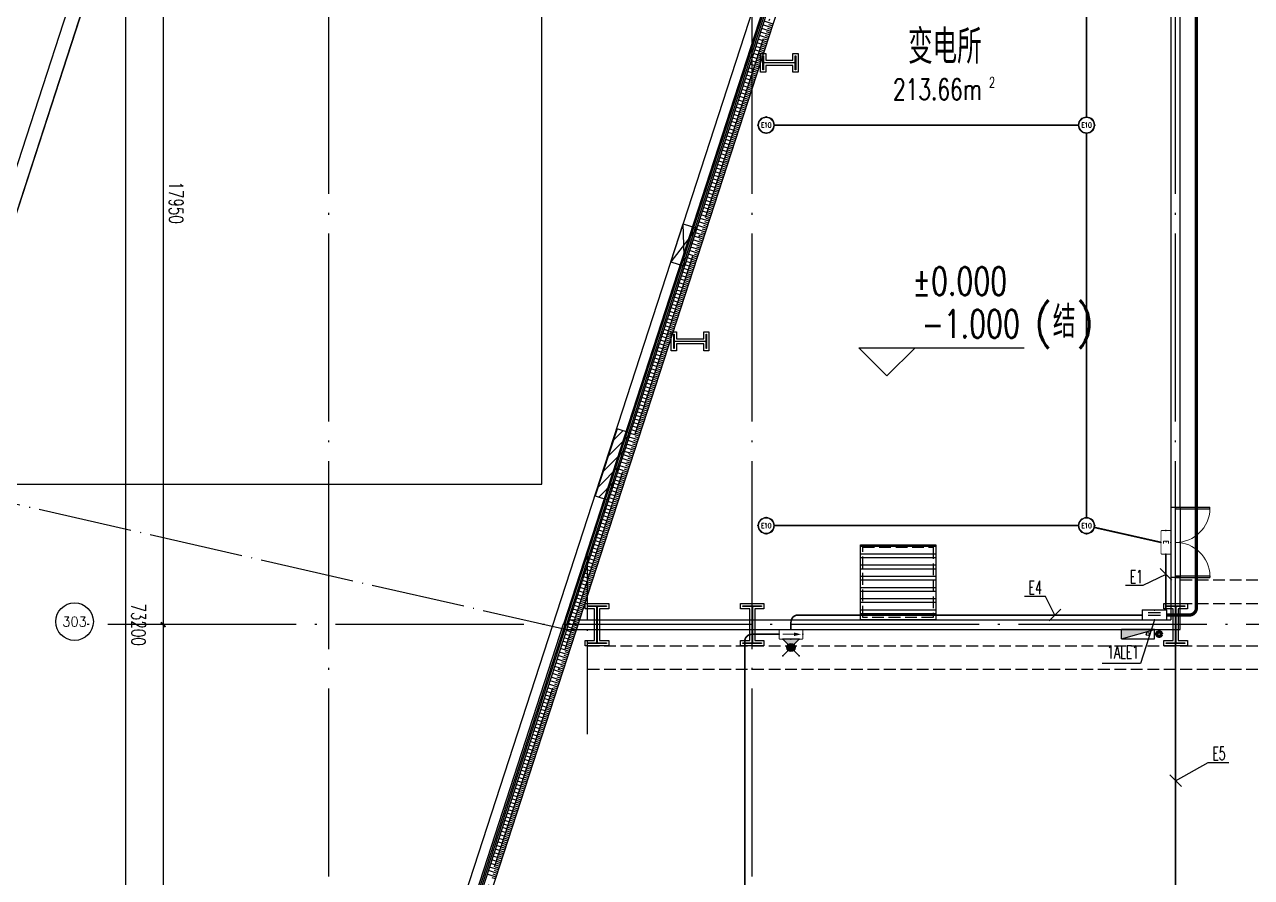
# Model space of a CAD drawing. Extents: x -1396510 to 1250330, y -1892470 to 1623980.
# Drawn here: x 328896 to 354979, y -1329351 to -1311210 of the extents above; entities that cross this region are included whole.
import ezdxf
from ezdxf.enums import TextEntityAlignment as Align

# ---------------------------------------------------------------- set-up
doc = ezdxf.new("R2010")
doc.units = 0
doc.header["$LTSCALE"] = 1000
doc.header["$MEASUREMENT"] = 0
doc.linetypes.add('DASH', pattern=[0.35, 0.25, -0.1])
doc.linetypes.add('DOTE', pattern=[2.42, 2, -0.2, 0.02, -0.2])
doc.layers.get('Defpoints').update_dxf_attribs({"color": 210})
for name, color, linetype in [('99平面图例外参$0$A-HATCH-2', 251, 'Continuous'), ('A-AXIS-D', 1, 'Continuous'), ('A-AXIS-DOTE', 14, 'DOTE'), ('A-HATCH-2', 251, 'Continuous'), ('A-LIN-V', 9, 'Continuous'), ('A-SFCE', 30, 'Continuous'), ('A-WINDOW', 140, 'Continuous'), ('A-防火门窗', 1, 'Continuous'), ('AS-COLN', 6, 'Continuous'), ('AS-WALL', 40, 'Continuous'), ('DIM-照明', 3, 'Continuous'), ('DIM-箱柜', 3, 'Continuous'), ('EQUIP-应急', 3, 'Continuous'), ('EQUIP-照明', 3, 'Continuous'), ('EQUIP-箱柜', 3, 'Continuous'), ('SB_ZF消火栓', 10, 'Continuous'), ('SB_ZF消火栓M', 10, 'Continuous'), ('WIRE-照明', 1, 'Continuous'), ('建-墙-幕', 4, 'Continuous'), ('建-标高', 3, 'Continuous')]:
    doc.layers.add(name, color=color, linetype=linetype)
doc.layers.add('A-云线2', color=3, linetype='Continuous', plot=False)
doc.layers.add('LG-ZF消防', color=1, linetype='Continuous', lineweight=60)
doc.styles.add('_TCH_AXIS', font='COMPLEX', dxfattribs={"bigfont": 'GBCBIG'})
doc.styles.add('_TEL_DIM', font='SIMPLEX', dxfattribs={"width": 0.8, "height": 3.5, "bigfont": 'HZTXT'})
doc.styles.add('A-AREA', font='SIMPLEX', dxfattribs={"bigfont": 'GBCBIG'})
doc.styles.add('A-DIM_T3', font='SIMPLEX', dxfattribs={"width": 0.705882, "bigfont": 'GBCBIG'})
doc.styles.add('A-STANDARD', font='SIMPLEX', dxfattribs={"bigfont": 'GBCBIG'})
doc.dimstyles.new('A-DIM&&100', dxfattribs={"dimtxt": 297.5, "dimasz": 100, "dimexe": 100, "dimexo": 100, "dimgap": 126.25, "dimtad": 1, "dimdec": 0, "dimzin": 0, "dimdsep": 46, "dimtxsty": 'A-DIM_T3', "dimblk": 'ARCHTICK', "dimcen": 0.09, "dimclrt": 7, "dimazin": 2, "dimtfac": 1, "dimtdec": 0, "dimtix": 1, "dimtmove": 2, "dimatfit": 3, "dimfxl": 0, "dimtolj": 1, "dimtzin": 0, "dimarcsym": 0})

# ---------------------------------------------------------------- blocks, each defined once
blk = doc.blocks.new('4324324')
at = {"layer": 'A-HATCH-2', "color": 8, "linetype": 'DASH'}
for p, q in [((-294754, 585770), (-128854, 585770)), ((-294754, 585270), (-128854, 585270)), ((-307354, 584370), (-128854, 584370)), ((-307354, 583870), (-128854, 583870))]:
    blk.add_line(p, q, dxfattribs=at)
blk = doc.blocks.new('w42343243')
at = {"layer": 'A-HATCH-2', "color": 8}
blk.add_lwpolyline([(-165104, 621070), (-164604, 621070), (-164604, 620958), (-164800, 620958), (-164800, 620282), (-164604, 620282), (-164604, 620170), (-165104, 620170), (-165104, 620282), (-164908, 620282), (-164908, 620958), (-165104, 620958)], close=True, dxfattribs=at)
at = {"layer": 'AS-COLN', "color": 3}
blk.add_lwpolyline([(-165054, 621020), (-164654, 621020), (-164654, 621008), (-164850, 621008), (-164850, 620232), (-164654, 620232), (-164654, 620220), (-165054, 620220), (-165054, 620232), (-164858, 620232), (-164858, 621008), (-165054, 621008)], close=True, dxfattribs=at)
blk = doc.blocks.new('nt66')
at = {"layer": 'A-HATCH-2', "color": 8}
blk.add_lwpolyline([(-195840, 766870), (-195440, 766870), (-195440, 766758), (-195586, 766758), (-195586, 766182), (-195440, 766182), (-195440, 766070), (-195840, 766070), (-195840, 766182), (-195694, 766182), (-195694, 766758), (-195840, 766758)], close=True, dxfattribs=at)
at = {"layer": 'AS-COLN'}
blk.add_lwpolyline([(-195790, 766820), (-195490, 766820), (-195490, 766808), (-195636, 766808), (-195636, 766132), (-195490, 766132), (-195490, 766120), (-195790, 766120), (-195790, 766132), (-195644, 766132), (-195644, 766808), (-195790, 766808)], close=True, dxfattribs=at)
blk = doc.blocks.new('42343')
at = {"rotation": 270}
for p in [(-1069746, 401130), (-1071644, 395206)]:
    blk.add_blockref('nt66', p, dxfattribs=at)
at = {"layer": 'A-WINDOW'}
for p in [(-142300, -35800), (-139000, -35800), (-130000, -35800)]:
    blk.add_blockref('w42343243', p, dxfattribs=at)
blk = doc.blocks.new('42332')
at = {"layer": 'A-HATCH-2'}
h = blk.add_hatch(dxfattribs=at)
h.set_pattern_fill('ANSI32', color=0, scale=50, angle=135)
h.set_pattern_definition([(180, (0, 0), (-1e-14, -238.125), []), (180, (-79.38, 79.38), (-1e-14, -238.125), [])])
h.paths.add_polyline_path([(-305720, 587600), (-304120, 587600), (-304120, 586000), (-305720, 586000)])
at = {"layer": 'A-SFCE', "color": 0}
blk.add_lwpolyline([(-305720, 587600), (-304120, 587600), (-304120, 586000), (-305720, 586000)], close=True, dxfattribs=at)
at = {"layer": 'A-SFCE', "color": 0, "linetype": 'DASH'}
blk.add_lwpolyline([(-305670, 587550), (-304170, 587550), (-304170, 586050), (-305670, 586050)], close=True, dxfattribs=at)
blk = doc.blocks.new('A$C5D961328')
at = {"layer": 'SB_ZF消火栓'}
blk.add_hatch(color=256, dxfattribs=at).paths.add_polyline_path([(0, 40), (700, 40), (700, 240)])
for p, q in [((700, 240), (0, 240)), ((0, 240), (0, 40)), ((700, 240), (0, 40)), ((0, 40), (700, 40)), ((700, 240), (700, 40))]:
    blk.add_line(p, q, dxfattribs=at)
at = {"layer": 'SB_ZF消火栓', "color": 1}
blk.add_circle((140, 140), 32.5, dxfattribs=at)
blk = doc.blocks.new('we42342343234')
at = {"layer": 'LG-ZF消防'}
blk.add_circle((-295204, 584620), 50, dxfattribs=at)
at = {"layer": 'SB_ZF消火栓M', "rotation": 180}
blk.add_blockref('A$C5D961328', (-295304, 584760), dxfattribs=at)
blk = doc.blocks.new('_ArchTick')
at = {"color": 0, "linetype": 'ByBlock', "const_width": 0.4}
blk.add_lwpolyline([(-0.5, -0.5), (0.5, 0.5)], dxfattribs=at)
blk = doc.blocks.new('*D5823')
at = {"layer": 'A-AXIS-D', "color": 0, "lineweight": -2, "transparency": 16777216}
for p, q in [((-2835, -17950), (-3622, -17950)), ((-3522, -17950), (-3522, -35900)), ((-2835, -35900), (-3622, -35900))]:
    blk.add_line(p, q, dxfattribs=at)
at = {"layer": 'Defpoints', "color": 0, "transparency": 16777216}
for p in [(-2735, -17950), (-3522, -35900), (-2735, -35900)]:
    blk.add_point(p, dxfattribs=at)
at = {"layer": 'A-AXIS-D', "color": 0, "lineweight": -2, "transparency": 16777216, "xscale": 100, "yscale": 100, "zscale": 100}
for p, rotation in [((-3522, -17950), 90), ((-3522, -35900), 270)]:
    blk.add_blockref('_ArchTick', p, dxfattribs=dict(at, rotation=rotation))
at = {"layer": 'A-AXIS-D', "color": 7, "transparency": 16777216, "insert": (-3247, -26925), "char_height": 297.5, "attachment_point": 5, "rotation": 270, "style": 'A-DIM_T3'}
blk.add_mtext('\\A1;17950', dxfattribs=at)
blk = doc.blocks.new('*D5824')
at = {"layer": 'A-AXIS-D', "color": 0, "lineweight": -2, "transparency": 16777216}
for p, q in [((-2835, -35900), (-3622, -35900)), ((-3522, -35900), (-3522, -53850)), ((-2835, -53850), (-3622, -53850))]:
    blk.add_line(p, q, dxfattribs=at)
at = {"layer": 'Defpoints', "color": 0, "transparency": 16777216}
for p in [(-2735, -35900), (-3522, -53850), (-2735, -53850)]:
    blk.add_point(p, dxfattribs=at)
at = {"layer": 'A-AXIS-D', "color": 0, "lineweight": -2, "transparency": 16777216, "xscale": 100, "yscale": 100, "zscale": 100}
for p, rotation in [((-3522, -35900), 90), ((-3522, -53850), 270)]:
    blk.add_blockref('_ArchTick', p, dxfattribs=dict(at, rotation=rotation))
at = {"layer": 'A-AXIS-D', "color": 7, "transparency": 16777216, "insert": (-3247, -44875), "char_height": 297.5, "attachment_point": 5, "rotation": 270, "style": 'A-DIM_T3'}
blk.add_mtext('\\A1;17950', dxfattribs=at)
blk = doc.blocks.new('*D5831')
at = {"layer": 'A-AXIS-D', "color": 0, "lineweight": -2, "transparency": 16777216}
for p, q in [((-2935, 700), (-4422, 700)), ((-4322, 700), (-4322, -72500)), ((-2935, -72500), (-4422, -72500))]:
    blk.add_line(p, q, dxfattribs=at)
at = {"layer": 'Defpoints', "color": 0, "transparency": 16777216}
for p in [(-2835, 700), (-4322, -72500), (-2835, -72500)]:
    blk.add_point(p, dxfattribs=at)
at = {"layer": 'A-AXIS-D', "color": 0, "lineweight": -2, "transparency": 16777216, "xscale": 100, "yscale": 100, "zscale": 100}
for p, rotation in [((-4322, 700), 90), ((-4322, -72500), 270)]:
    blk.add_blockref('_ArchTick', p, dxfattribs=dict(at, rotation=rotation))
at = {"layer": 'A-AXIS-D', "color": 7, "transparency": 16777216, "insert": (-4047, -35900), "char_height": 297.5, "attachment_point": 5, "rotation": 270, "style": 'A-DIM_T3'}
blk.add_mtext('\\A1;73200', dxfattribs=at)
blk = doc.blocks.new('99平面图例外参$0$$LinePat$填挖边坡')
at = {"color": 0}
for p, q in [((0, 0), (0, -1500)), ((300, 0), (300, -600))]:
    blk.add_line(p, q, dxfattribs=at)
at = {"layer": 'Defpoints', "color": 0}
blk.add_point((600, 0), dxfattribs=at)
blk = doc.blocks.new('10平面$0$$DorLib2D$00000002')
for p, q in [((-0.5, 0), (-0.5, 0.4875)), ((-0.475, 0.4875), (-0.5, 0.4875)), ((-0.475, 0), (-0.475, 0.4875)), ((0.475, 0), (0.475, 0.4875)), ((0.475, 0.4875), (0.5, 0.4875)), ((0.5, 0), (0.5, 0.4875)), ((-0.5, 0), (-0.475, 0)), ((0.5, 0), (0.475, 0))]:
    blk.add_line(p, q)
at = {"lineweight": 13}
for centre, start, end in [((-0.4875, 0), 0, 88.53072), ((0.4875, 0), 91.46928, 180)]:
    blk.add_arc(centre, 0.4875, start, end, dxfattribs=at)
blk = doc.blocks.new('$equip_U$00000208(EQ-138-沈勤辉)')
blk.add_hatch(color=256).paths.add_polyline_path([(0.215, 0.372), (0.503, 0.3), (0.215, 0.228)])
at = {"color": 7, "lineweight": 0}
blk.add_line((-0.503, 0.3), (0.215, 0.3), dxfattribs=at)
at = {"lineweight": 0, "const_width": 0.0571}
blk.add_lwpolyline([(-0.658, 0), (0.658, 0, 0.414214), (0.72, 0.062), (0.72, 0.538, 0.414213), (0.658, 0.6), (-0.658, 0.6, 0.414214), (-0.72, 0.538, 0), (-0.72, 0.062, 0.414245), (-0.658, 0, 18481.445439)], format="xyb", dxfattribs=at)
blk.add_lwpolyline([(0.215, 0.372), (0.503, 0.3), (0.215, 0.228), (0.215, 0.372)], dxfattribs=at)
for p in [(-0.72, 0.3), (0, 0.6), (0, 0), (0.72, 0.3)]:
    blk.add_point(p)
at = {"color": 7, "style": '_TEL_DIM', "flags": 1}
for tag in ['A', 'REMARK']:
    blk.add_attdef(tag, text='', height=0.00002, dxfattribs=at).set_placement((0, 0), align=Align.MIDDLE_CENTER)
blk = doc.blocks.new('$equip$00003158')
blk.add_hatch(color=256).paths.add_polyline_path([(0, 0.75, 1), (0, 0.25, 1)])
h = blk.add_hatch(color=256)
h.dxf.hatch_style = 1
h.paths.add_polyline_path([(0, 0.25, -0.198912), (-0.177, 0.323), (-0.5, 0), (0.5, 0), (0.177, 0.323, -0.198912)])
for p, q in [((-0.5, 1), (-0.177, 0.677)), ((0.177, 0.677), (0.5, 1)), ((-0.5, 0), (-0.177, 0.323)), ((-0.5, 0), (0.5, 0)), ((0.177, 0.323), (0.5, 0))]:
    blk.add_line(p, q)
blk.add_circle((0, 0.5), 0.25)
for p in [(-0.5, 1), (0.5, 1), (-0.5, 0), (0, 0), (0.5, 0)]:
    blk.add_point(p)
at = {"color": 7, "style": '_TEL_DIM', "flags": 1}
for tag in ['A', 'REMARK']:
    blk.add_attdef(tag, text='', height=0.00002, dxfattribs=at).set_placement((0, 0), align=Align.MIDDLE_CENTER)
blk = doc.blocks.new('$equip_U$00000202(DESKTOP-H88E2E2)')
at = {"color": 7, "lineweight": 0}
for p, q in [((-0.074, -0.15), (0.074, -0.15)), ((-0.074, -0.45), (-0.074, -0.15))]:
    blk.add_line(p, q, dxfattribs=at)
at = {"lineweight": 0, "const_width": 0.0571}
blk.add_lwpolyline([(-0.658, -0.6), (0.658, -0.6, 0.414214), (0.72, -0.538), (0.72, -0.062, 0.414213), (0.658, 0), (-0.658, 0, 0.414214), (-0.72, -0.062, 0), (-0.72, -0.538, 0.414245), (-0.658, -0.6, 18481.445439)], format="xyb", dxfattribs=at)
at = {"color": 7, "lineweight": 0}
for points in [[(-0.074, -0.293), (0.017, -0.293)], [(-0.074, -0.45), (0.074, -0.45)]]:
    blk.add_lwpolyline(points, dxfattribs=at)
for p in [(0, 0), (-0.72, -0.3), (0, -0.6), (0.72, -0.3)]:
    blk.add_point(p)
at = {"color": 7, "style": '_TEL_DIM', "flags": 1}
for tag in ['A', 'REMARK']:
    blk.add_attdef(tag, text='', height=0.00002, dxfattribs=at).set_placement((0, 0), align=Align.MIDDLE_CENTER)
blk = doc.blocks.new('$equip_U$00000232(DESKTOP-H88E2E2)')
at = {"color": 7, "lineweight": 0}
for p, q in [((-0.274, 0.15), (-0.126, 0.15)), ((-0.274, -0.15), (-0.274, 0.15)), ((-0.274, 0.007), (-0.183, 0.007)), ((-0.057, 0.093), (-0.034, 0.107)), ((-0.034, 0.107), (0, 0.15)), ((0, 0.15), (0, -0.15)), ((0.137, 0.093), (0.126, 0.021)), ((0.126, 0.021), (0.126, -0.021)), ((0.16, 0.136), (0.137, 0.093)), ((0.194, 0.15), (0.16, 0.136)), ((0.194, 0.15), (0.194, 0.15)), ((0.217, 0.15), (0.194, 0.15)), ((0.251, 0.136), (0.217, 0.15)), ((0.274, 0.093), (0.251, 0.136)), ((0.286, 0.021), (0.274, 0.093)), ((0.286, -0.021), (0.286, 0.021)), ((-0.274, -0.15), (-0.126, -0.15)), ((0.126, -0.021), (0.137, -0.093)), ((0.137, -0.093), (0.16, -0.136)), ((0.16, -0.136), (0.194, -0.15)), ((0.194, -0.15), (0.217, -0.15)), ((0.217, -0.15), (0.251, -0.136)), ((0.251, -0.136), (0.274, -0.093)), ((0.274, -0.093), (0.286, -0.021))]:
    blk.add_line(p, q, dxfattribs=at)
at = {"lineweight": 0}
for radius in [0.5, 0.46]:
    blk.add_circle((0, 0), radius, dxfattribs=at)
for p in [(-0.5, 0), (0, 0.5), (0.5, 0), (0, -0.5)]:
    blk.add_point(p)
at = {"color": 7, "style": '_TEL_DIM', "flags": 1}
for tag in ['A', 'REMARK']:
    blk.add_attdef(tag, text='', height=0.00002, dxfattribs=at).set_placement((0, 0), align=Align.MIDDLE_CENTER)
blk = doc.blocks.new('$equip$00002940')
for p, q in [((-0.75, 0.6), (-0.75, 0)), ((0.75, 0.6), (-0.75, 0.6)), ((-0.75, 0), (0.75, 0)), ((-0.375, 0.45), (0.375, 0.45)), ((0.75, 0), (0.75, 0.6))]:
    blk.add_line(p, q)
at = {"linetype": 'DASH'}
blk.add_line((-0.375, 0.3), (0.375, 0.3), dxfattribs=at)
at = {"const_width": 0.0571}
blk.add_lwpolyline([(-0.75, 0.6), (-0.75, 0), (0.75, 0), (0.75, 0.6), (-0.75, 0.6), (-0.75, 0)], dxfattribs=at)
for p in [(-0.75, 0.3), (0, 0.6), (0, 0), (0.75, 0.3)]:
    blk.add_point(p)
at = {"color": 7, "style": '_TEL_DIM', "flags": 1}
for tag in ['A', 'REMARK']:
    blk.add_attdef(tag, text='', height=0.00002, dxfattribs=at).set_placement((0, 0), align=Align.MIDDLE_CENTER)
blk = doc.blocks.new('世赫3#厂房一层0821')
at = {"layer": 'A-SFCE'}
h = blk.add_hatch(dxfattribs=at)
h.set_pattern_fill('ANSI31', color=256, scale=100)
h.set_pattern_definition([(45, (306903.58, -639059.89), (-112.2532, 112.2532), [])])
h.paths.add_polyline_path([(6410.8, -31826.6), (6125.5, -31734), (5659.8, -33159.8), (5947.9, -33253.4)])
at = {"layer": 'A-AXIS-D'}
blk.add_circle((-5406.7, -35835.7), 400, dxfattribs=at)
at = {"layer": 'A-AXIS-DOTE', "color": 8, "ltscale": 2}
for p, q in [((0, -79980), (0, 6235)), ((9000, -79980), (9000, 5504)), ((18000, -79980), (18000, 5504)), ((192904.2, -35900), (-5155.8, -35900))]:
    blk.add_line(p, q, dxfattribs=at)
at = {"layer": 'A-AXIS-DOTE', "color": 8}
for p, q in [((-8518.2, -32909.9), (5056.7, -36000)), ((5500, -38230.1), (5500, -34440.1))]:
    blk.add_line(p, q, dxfattribs=at)
at = {"layer": 'A-AXIS-DOTE', "color": 8, "ltscale": 2}
blk.add_lwpolyline([(-2450.9, -59462.8), (19193, 7244.4)], dxfattribs=at)
at = {"layer": 'A-LIN-V'}
blk.add_line((-400, -53465.8), (13400.4, -10932.7), dxfattribs=at)
blk.add_lwpolyline([(-900, -55850), (-900, -53336.7), (12923.4, -10777.9), (13195.4, -10866.3)], dxfattribs=at)
at = {"layer": 'A-SFCE'}
for points in [[(4525.1, -32909.9), (4525.1, 3490.1), (3292.3, 3490.1), (-8518.2, -32909.9)], [(6410.8, -31826.6), (6125.5, -31734), (5659.8, -33159.8), (5947.9, -33253.4)]]:
    blk.add_lwpolyline(points, close=True, dxfattribs=at)
at = {"layer": 'A-防火门窗'}
for p, q in [((17900, -33400), (17900, -34900)), ((18100, -33400), (18100, -34900))]:
    blk.add_line(p, q, dxfattribs=at)
at = {"layer": 'AS-WALL'}
for p, q in [((3074.2, 3790.1), (-9356, -34520.1)), ((3292.3, 3490.1), (-9070.7, -34612.7)), ((17900, -10150), (17900, -33400)), ((18100, -33400), (18100, -10150)), ((17900, -33400), (18100, -33400)), ((18100, -34900), (17900, -34900)), ((17900, -34900), (17900, -35800)), ((18100, -36000), (18100, -34900)), ((5121.6, -35800), (17900, -35800)), ((5056.7, -36000), (18100, -36000))]:
    blk.add_line(p, q, dxfattribs=at)
at = {"layer": '建-墙-幕'}
for p, q in [((13115, -10840.2), (4987.5, -35889.3)), ((5019.2, -35899.6), (13146.7, -10850.4)), ((5050.9, -35909.9), (13178.4, -10860.7)), ((5082.6, -35920.2), (13210.1, -10871)), ((-700, -53418.4), (4989.1, -35884.6)), ((-666.7, -53423.6), (5020.8, -35894.9)), ((-633.3, -53428.9), (5052.5, -35905.1)), ((-600, -53434.2), (5084.2, -35915.4))]:
    blk.add_line(p, q, dxfattribs=at)
at = {"layer": '建-标高', "color": 8}
for p, q in [((11863.6, -30610), (11263.6, -30010)), ((11263.6, -30010), (14783.6, -30010)), ((11863.6, -30610), (12463.6, -30010))]:
    blk.add_line(p, q, dxfattribs=at)
at = {"layer": '99平面图例外参$0$A-HATCH-2', "color": 203, "xscale": 0.1335601097542633, "yscale": 0.1333333333333333, "zscale": 0.1333333333333333, "rotation": 252.0237134181383}
for p in [(9418.5, -23204.8), (9443.3, -23128.6), (9319.6, -23509.7), (9344.4, -23433.5), (9369.1, -23357.3), (9393.8, -23281), (9245.4, -23738.4), (9270.2, -23662.2), (9294.9, -23585.9), (9146.5, -24043.3), (9171.2, -23967.1), (9196, -23890.8), (9220.7, -23814.6), (9072.3, -24272), (9097, -24195.7), (9121.8, -24119.5), (8973.4, -24576.9), (8998.1, -24500.6), (9022.8, -24424.4), (9047.6, -24348.2), (8899.2, -24805.5), (8923.9, -24729.3), (8948.6, -24653.1), (8825, -25034.2), (8849.7, -24958), (8874.4, -24881.8), (8726.1, -25339.1), (8750.8, -25262.9), (8775.5, -25186.7), (8800.3, -25110.4), (8651.9, -25567.8), (8676.6, -25491.5), (8701.3, -25415.3), (8552.9, -25872.7), (8577.7, -25796.4), (8602.4, -25720.2), (8627.1, -25644), (8478.7, -26101.3), (8503.5, -26025.1), (8528.2, -25948.9), (8404.5, -26330), (8429.3, -26253.8), (8454, -26177.6), (8305.6, -26634.9), (8330.3, -26558.7), (8355.1, -26482.5), (8379.8, -26406.2), (8231.4, -26863.6), (8256.2, -26787.4), (8280.9, -26711.1), (8132.5, -27168.5), (8157.2, -27092.3), (8182, -27016), (8206.7, -26939.8), (8058.3, -27397.2), (8083, -27320.9), (8107.8, -27244.7), (7959.4, -27702), (7984.1, -27625.8), (8008.8, -27549.6), (8033.6, -27473.4), (7885.2, -27930.7), (7909.9, -27854.5), (7934.6, -27778.3), (7811, -28159.4), (7835.7, -28083.2), (7860.4, -28006.9), (7712.1, -28464.3), (7736.8, -28388.1), (7761.5, -28311.8), (7786.2, -28235.6), (7637.9, -28693), (7662.6, -28616.7), (7687.3, -28540.5), (7538.9, -28997.9), (7563.7, -28921.6), (7588.4, -28845.4), (7613.1, -28769.2), (7464.7, -29226.5), (7489.5, -29150.3), (7514.2, -29074.1), (7365.8, -29531.4), (7390.5, -29455.2), (7415.3, -29379), (7440, -29302.8), (7291.6, -29760.1), (7316.3, -29683.9), (7341.1, -29607.7), (7217.4, -29988.8), (7242.1, -29912.5), (7266.9, -29836.3), (7118.5, -30293.7), (7143.2, -30217.4), (7167.9, -30141.2), (7192.7, -30065), (7044.3, -30522.3), (7069, -30446.1), (7093.8, -30369.9), (6945.4, -30827.2), (6970.1, -30751), (6994.8, -30674.8), (7019.6, -30598.6), (6871.2, -31055.9), (6895.9, -30979.7), (6920.6, -30903.5), (6772.2, -31360.8), (6797, -31284.6), (6821.7, -31208.4), (6846.4, -31132.1), (6698, -31589.5), (6722.8, -31513.3), (6747.5, -31437), (6623.8, -31818.2), (6648.6, -31741.9), (6673.3, -31665.7), (6524.9, -32123), (6549.7, -32046.8), (6574.4, -31970.6), (6599.1, -31894.4), (6450.7, -32351.7), (6475.5, -32275.5), (6500.2, -32199.3), (6351.8, -32656.6), (6376.5, -32580.4), (6401.3, -32504.2), (6426, -32427.9), (6277.6, -32885.3), (6302.3, -32809.1), (6327.1, -32732.8), (6203.4, -33114), (6228.1, -33037.7), (6252.9, -32961.5), (6104.5, -33418.9), (6129.2, -33342.6), (6153.9, -33266.4), (6178.7, -33190.2), (6030.3, -33647.5), (6055, -33571.3), (6079.7, -33495.1), (5931.4, -33952.4), (5956.1, -33876.2), (5980.8, -33800), (6005.6, -33723.8), (5857.2, -34181.1), (5881.9, -34104.9), (5906.6, -34028.7), (5758.2, -34486), (5783, -34409.8), (5807.7, -34333.6), (5832.4, -34257.3), (5684, -34714.7), (5708.8, -34638.4), (5733.5, -34562.2), (5609.8, -34943.3), (5634.6, -34867.1), (5659.3, -34790.9), (5510.9, -35248.2), (5535.6, -35172), (5560.4, -35095.8), (5585.1, -35019.6), (5436.7, -35476.9), (5461.5, -35400.7), (5486.2, -35324.5), (5337.8, -35781.8), (5362.5, -35705.6), (5387.3, -35629.4), (5412, -35553.1), (5263.6, -36010.5), (5288.3, -35934.3), (5313.1, -35858), (5164.7, -36315.4), (5189.4, -36239.2), (5214.1, -36162.9), (5238.9, -36086.7), (5090.5, -36544.1), (5115.2, -36467.8), (5139.9, -36391.6), (5016.3, -36772.7), (5041, -36696.5), (5065.7, -36620.3), (4917.4, -37077.6), (4942.1, -37001.4), (4966.8, -36925.2), (4991.5, -36848.9), (4843.2, -37306.3), (4867.9, -37230.1), (4892.6, -37153.8), (4744.2, -37611.2), (4769, -37535), (4793.7, -37458.7), (4818.4, -37382.5), (4670, -37839.9), (4694.8, -37763.6), (4719.5, -37687.4), (4595.8, -38068.5), (4620.6, -37992.3), (4645.3, -37916.1), (4496.9, -38373.4), (4521.6, -38297.2), (4546.4, -38221), (4571.1, -38144.8), (4422.7, -38602.1), (4447.4, -38525.9), (4472.2, -38449.7), (4323.8, -38907), (4348.5, -38830.8), (4373.2, -38754.6), (4398, -38678.3), (4249.6, -39135.7), (4274.3, -39059.4), (4299.1, -38983.2), (4150.7, -39440.6), (4175.4, -39364.3), (4200.1, -39288.1), (4224.9, -39211.9), (4076.5, -39669.2), (4101.2, -39593), (4125.9, -39516.8), (4002.3, -39897.9), (4027, -39821.7), (4051.7, -39745.5), (3903.3, -40202.8), (3928.1, -40126.6), (3952.8, -40050.4), (3977.5, -39974.1), (3829.1, -40431.5), (3853.9, -40355.3), (3878.6, -40279), (3730.2, -40736.4), (3755, -40660.2), (3779.7, -40583.9), (3804.4, -40507.7), (3656, -40965.1), (3680.8, -40888.8), (3705.5, -40812.6), (3557.1, -41270), (3581.8, -41193.7), (3606.6, -41117.5), (3631.3, -41041.3)]:
    blk.add_blockref('99平面图例外参$0$$LinePat$填挖边坡', p, dxfattribs=at)
at = {"layer": 'A-SFCE', "color": 8}
blk.add_blockref('42332', (317020, -621800), dxfattribs=at)
at = {"layer": 'A-WINDOW'}
for name in ['42343', '4324324']:
    blk.add_blockref(name, (312854.2, -620720), dxfattribs=at)
at = {"layer": 'A-防火门窗', "xscale": 1500, "yscale": 1500, "zscale": 199.9999999999998, "rotation": 269.999999997706}
blk.add_blockref('10平面$0$$DorLib2D$00000002', (18000, -34150), dxfattribs=at)
at = {"layer": 'SB_ZF消火栓'}
blk.add_blockref('we42342343234', (312854.2, -620720), dxfattribs=at)
at = {"layer": 'A-AXIS-D', "color": 7, "style": '_TCH_AXIS'}
blk.add_text('303', height=206.28, dxfattribs=at).set_placement((-5667, -35938.9), (-5146.4, -35938.9), align=Align.FIT)
at = {"layer": 'A-防火门窗', "color": 8, "style": 'A-AREA'}
blk.add_text('变电所', height=723.4, dxfattribs=at).set_placement((12314.2, -23970))
at = {"layer": 'A-防火门窗', "color": 8, "style": 'A-AREA', "width": 0.705882}
for s, height, p in [('2', 223.1, (14031.7, -24475.3)), ('213.66m', 446.25, (11991.7, -24737.8))]:
    blk.add_text(s, height=height, dxfattribs=at).set_placement(p)
at = {"layer": '建-标高', "color": 7, "style": 'A-STANDARD', "width": 0.705882}
for s, p in [('%%P0.000', (12403.6, -28890)), ('-1.000', (12603.6, -29800))]:
    blk.add_text(s, height=595, dxfattribs=at).set_placement(p)
at = {"layer": '建-标高', "color": 7, "style": 'A-STANDARD'}
blk.add_text('(结)', height=675.18, dxfattribs=at).set_placement((14983.6, -29800))
at = {"layer": 'A-AXIS-D'}
for base, p1, p2, picture, middle in [((-4321.6, -72500.1), (-2835.2, 700), (-2835.2, -72500.1), '*D5831', (-4046.6, -35900)), ((-3521.6, -35900), (-2735.2, -17950), (-2735.2, -35900), '*D5823', (-3246.6, -26925)), ((-3521.6, -53850), (-2735.2, -35900), (-2735.2, -53850), '*D5824', (-3246.6, -44875))]:
    dim = blk.add_linear_dim(base=base, p1=p1, p2=p2, angle=270, dimstyle='A-DIM&&100', dxfattribs=at)
    dim.commit()
    dim.dimension.update_dxf_attribs({"geometry": picture, "text_midpoint": middle, "dimtype": 161, "text_rotation": 270})

msp = doc.modelspace()

# ---------------------------------------------------------------- linework, layer by layer
at = {"layer": 'A-云线2'}
for p, q in [((342638.9, -1316257.7), (342901.2, -1315449.2)), ((343190.5, -1315543), (342638.9, -1316257.7)), ((342928.2, -1316351.5), (342901.2, -1315449.2)), ((343190.5, -1315543), (342928.2, -1316351.5))]:
    msp.add_line(p, q, dxfattribs=at)
for points in [[(342901.2, -1315449.2), (343190.5, -1315543)], [(342638.9, -1316257.7), (342928.2, -1316351.5)]]:
    msp.add_lwpolyline(points, dxfattribs=at)
at = {"layer": 'DIM-照明'}
for p, q in [((353037.1, -1322780.2), (353284.6, -1323027.7)), ((350923.7, -1323645.2), (350676.3, -1323892.7)), ((353489.6, -1327417.7), (353242.1, -1327170.2))]:
    msp.add_line(p, q, dxfattribs=at)
for points in [[(353160.8, -1322904), (352670, -1323144)], [(352670, -1323144), (352303, -1323144)], [(350600, -1323374), (350153, -1323374)], [(350800, -1323769), (350600, -1323374)], [(353365.8, -1327294), (354060, -1326904)], [(354060, -1326904), (354499, -1326904)]]:
    msp.add_lwpolyline(points, dxfattribs=at)
at = {"layer": 'DIM-箱柜'}
for p, q in [((352915, -1323874), (352617.4, -1324800.5)), ((352617.4, -1324800.5), (351807.4, -1324800.5))]:
    msp.add_line(p, q, dxfattribs=at)
at = {"layer": 'WIRE-照明', "color": 6, "linetype": 'Continuous', "const_width": 70}
for points in [[(353808.4, -1323619), (353808.4, -1287984)], [(353177.5, -1323769), (353658.4, -1323769)]]:
    msp.add_lwpolyline(points, dxfattribs=at)
at = {"layer": 'WIRE-照明', "color": 6, "linetype": 'DASH', "const_width": 35}
for points in [[(351473.3, -1313173.9), (351473.3, -1306803.9)], [(344838.3, -1313348.9), (351298.3, -1313348.9)], [(351473.3, -1321692.9), (351473.3, -1313523.9)], [(344838.3, -1321867.9), (351298.3, -1321867.9)], [(351644.1, -1321906.4), (353055.8, -1322224)], [(353160.8, -1323664), (353160.8, -1322476)], [(345190, -1324074), (345190, -1323919)], [(345340, -1323769), (352652.5, -1323769)], [(353365.8, -1341337.8), (353365.8, -1323769)], [(344356.8, -1324179), (344937.9, -1324179)], [(344206.8, -1341671.9), (344206.8, -1324329)]]:
    msp.add_lwpolyline(points, dxfattribs=at)
at = {"layer": 'WIRE-照明', "color": 6, "linetype": 'Continuous', "const_width": 70}
msp.add_lwpolyline([(353658.4, -1323769, 0.4142136), (353808.4, -1323619)], format="xyb", dxfattribs=at)
at = {"layer": 'WIRE-照明', "color": 6, "linetype": 'DASH', "const_width": 35}
for points in [[(345340, -1323769, 0.4142136), (345190, -1323919)], [(344356.8, -1324179, 0.4142136), (344206.8, -1324329)]]:
    msp.add_lwpolyline(points, format="xyb", dxfattribs=at)

# ---------------------------------------------------------------- block references
at = {"layer": 'A-云线2'}
msp.add_blockref('世赫3#厂房一层0821', (335365.8, -1288074), dxfattribs=at)
at = {"layer": 'EQUIP-应急', "xscale": 350.0000000000001, "yscale": 350.0000000000001, "zscale": 350.0000000000001, "rotation": 180}
msp.add_blockref('$equip$00003158', (345190, -1324284), dxfattribs=at)
at = {"layer": 'EQUIP-照明', "xscale": 350, "yscale": 350, "zscale": 350}
for p in [(344663.3, -1313348.9), (351473.3, -1313348.9), (344663.3, -1321867.9), (351473.3, -1321867.9)]:
    msp.add_blockref('$equip_U$00000232(DESKTOP-H88E2E2)', p, dxfattribs=at)
at = {"layer": 'EQUIP-照明', "yscale": 350, "zscale": 350}
for name, p, xscale, rotation in [('$equip_U$00000202(DESKTOP-H88E2E2)', (353265.8, -1322224), 350, 270), ('$equip_U$00000208(EQ-138-沈勤辉)', (345190, -1324074), -350, 180)]:
    msp.add_blockref(name, p, dxfattribs=dict(at, xscale=xscale, rotation=rotation))
at = {"layer": 'EQUIP-箱柜', "xscale": 350, "yscale": 350, "zscale": 350}
msp.add_blockref('$equip$00002940', (352915, -1323874), dxfattribs=at)

# ---------------------------------------------------------------- texts
at = {"layer": 'DIM-照明', "color": 7, "style": '_TEL_DIM', "width": 0.6}
for s, p in [('E1', (352390.5, -1323094)), ('E4', (350240.5, -1323324)), ('E5', (354147.5, -1326854))]:
    msp.add_text(s, height=280, dxfattribs=at).set_placement(p)
at = {"layer": 'DIM-箱柜', "color": 7, "style": '_TEL_DIM', "width": 0.6}
msp.add_text('1ALE1', height=280, dxfattribs=at).set_placement((351912.4, -1324695.5))

doc.saveas('drawing.dxf')
